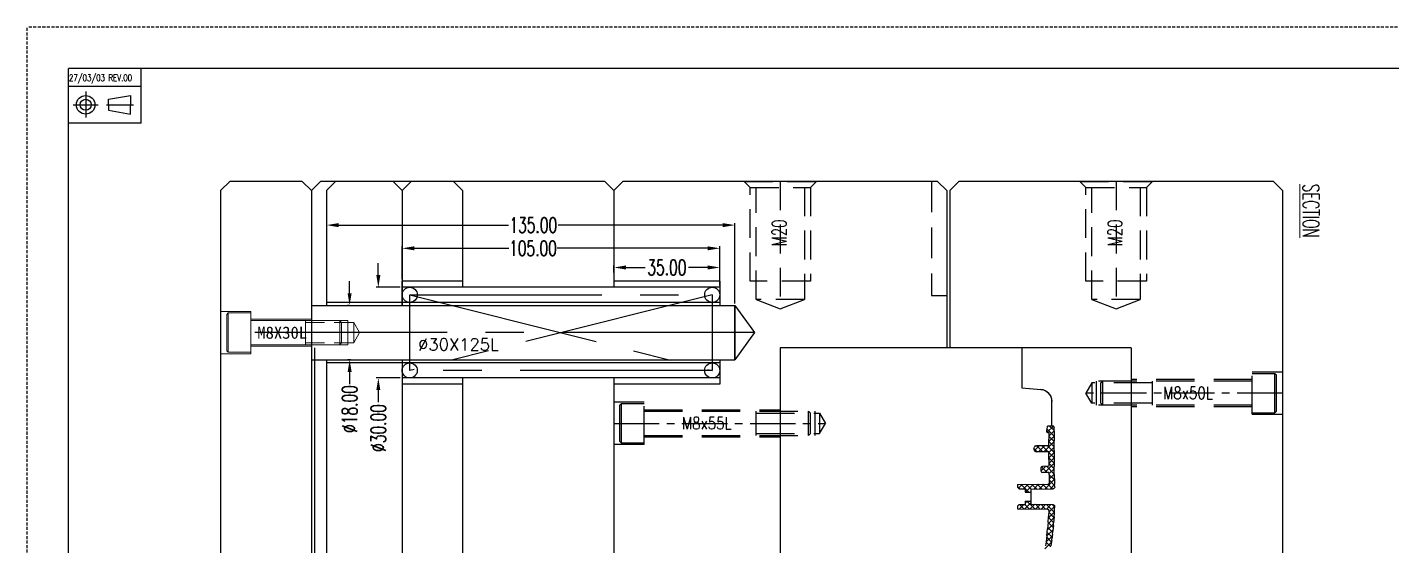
# Model space of a CAD drawing. Header units: inches. Extents: x 160917 to 162189, y -51061 to -50161.
# Drawn here: x 160917 to 161368.1, y -50332.7 to -50161.3 of the extents above; entities that cross this region are included whole.
import ezdxf

# ---------------------------------------------------------------- set-up
doc = ezdxf.new("R2010")
doc.units = ezdxf.units.IN
doc.header["$LTSCALE"] = 2
doc.header["$MEASUREMENT"] = 0
doc.header["$PDMODE"] = 3
doc.header["$PDSIZE"] = 0.3125
for name, pattern in [('ACAD_ISO02W100', [15, 12, -3]), ('CENTER', [50.8, 31.75, -6.35, 6.35, -6.35]), ('CENTER2', [1.125, 0.75, -0.125, 0.125, -0.125]), ('DASHED', [0.75, 0.5, -0.25]), ('HIDDEN', [9.525, 6.35, -3.175])]:
    doc.linetypes.add(name, pattern=pattern)
doc.layers.get('0').update_dxf_attribs({"linetype": 'CONTINUOUS'})
doc.layers.get('Defpoints').update_dxf_attribs({"linetype": 'CONTINUOUS'})
for name, color, linetype in [('A', 7, 'CONTINUOUS'), ('CAV-COR', 1, 'CONTINUOUS'), ('Layer3', 3, 'CONTINUOUS'), ('PIN', 4, 'CONTINUOUS'), ('SCREW', 52, 'HIDDEN'), ('SPRING', 160, 'CONTINUOUS'), ('文字', 1, 'CONTINUOUS')]:
    doc.layers.add(name, color=color, linetype=linetype)
doc.layers.add('dim', color=3, linetype='CONTINUOUS', lineweight=15)
doc.layers.add('螺絲', color=42, linetype='ACAD_ISO02W100', lineweight=15)
doc.styles.add('ROMANC', font='romanc', dxfattribs={"width": 0.6, "height": 1})
doc.styles.add('ROMANS', font='ROMANS.shx', dxfattribs={"height": 5, "bigfont": 'chineset.shx'})
doc.styles.get("Standard").update_dxf_attribs({"font": 'txt.shx', "width": 0.67})
doc.styles.add('style1', font='mingliu.ttc', dxfattribs={"width": 0.75})
doc.styles.add('txt', font='txt.shx', dxfattribs={"width": 0.75, "height": 3.2})
doc.dimstyles.new('2.00', dxfattribs={"dimtxt": 5, "dimasz": 4, "dimexe": 0.666, "dimexo": 0.626, "dimgap": 1, "dimtad": 0, "dimzin": 0, "dimdsep": 46, "dimtxsty": 'Standard', "dimcen": 0.09, "dimclrd": 3, "dimclre": 3, "dimclrt": 7, "dimazin": 0, "dimtfac": 1, "dimtofl": 0, "dimtmove": 0, "dimatfit": 0, "dimfxl": 0, "dimtolj": 1, "dimtzin": 0, "dimarcsym": 0})

# ---------------------------------------------------------------- blocks, each defined once
blk = doc.blocks.new('*D35630')
at = {"layer": 'Defpoints', "color": 0}
for p in [(161023.99, -50253.21), (161023.59, -50271.21), (161024.59, -50271.21)]:
    blk.add_point(p, dxfattribs=at)
at = {"layer": 'dim', "color": 3, "linetype": 'ByBlock', "lineweight": -2}
for p, q in [((161023.59, -50249.21), (161023.59, -50245.21)), ((161023.36, -50253.21), (161022.93, -50253.21)), ((161023.97, -50271.21), (161022.93, -50271.21)), ((161023.59, -50275.21), (161023.59, -50279.21))]:
    blk.add_line(p, q, dxfattribs=at)
at = {"layer": 'dim', "color": 3, "linetype": 'ByBlock'}
for points in [[(161022.93, -50249.21), (161024.26, -50249.21), (161023.59, -50253.21)], [(161024.26, -50275.21), (161022.93, -50275.21), (161023.59, -50271.21)]]:
    blk.add_solid(points, dxfattribs=at)
at = {"layer": 'dim', "color": 7, "linetype": 'ByBlock', "insert": (161023.59, -50287.47), "char_height": 5, "attachment_point": 5, "rotation": 90}
blk.add_mtext('%%c18.00', dxfattribs=at)
blk = doc.blocks.new('*D35631')
at = {"layer": 'Defpoints', "color": 0}
for p in [(161040.96, -50247.21), (161033.08, -50277.21), (161040.96, -50277.21)]:
    blk.add_point(p, dxfattribs=at)
at = {"layer": 'dim', "color": 3, "linetype": 'ByBlock', "lineweight": -2}
for p, q in [((161033.08, -50243.21), (161033.08, -50239.21)), ((161040.33, -50247.21), (161032.41, -50247.21)), ((161040.33, -50277.21), (161032.41, -50277.21)), ((161033.08, -50281.21), (161033.08, -50285.21))]:
    blk.add_line(p, q, dxfattribs=at)
at = {"layer": 'dim', "color": 3, "linetype": 'ByBlock'}
for points in [[(161032.41, -50243.21), (161033.75, -50243.21), (161033.08, -50247.21)], [(161033.75, -50281.21), (161032.41, -50281.21), (161033.08, -50277.21)]]:
    blk.add_solid(points, dxfattribs=at)
at = {"layer": 'dim', "color": 7, "linetype": 'ByBlock', "insert": (161033.08, -50293.75), "char_height": 5, "attachment_point": 5, "rotation": 90}
blk.add_mtext('%%c30.00', dxfattribs=at)
blk = doc.blocks.new('*D35632')
at = {"layer": 'Defpoints', "color": 0}
for p in [(161145.96, -50234.34), (161040.96, -50245.21), (161145.96, -50247.21)]:
    blk.add_point(p, dxfattribs=at)
at = {"layer": 'dim', "color": 3, "linetype": 'ByBlock', "lineweight": -2}
for p, q in [((161040.96, -50244.59), (161040.96, -50233.68)), ((161044.96, -50234.34), (161076.23, -50234.34)), ((161141.96, -50234.34), (161092.19, -50234.34)), ((161145.96, -50246.59), (161145.96, -50233.68))]:
    blk.add_line(p, q, dxfattribs=at)
at = {"layer": 'dim', "color": 3, "linetype": 'ByBlock'}
for points in [[(161044.96, -50233.68), (161044.96, -50235.01), (161040.96, -50234.34)], [(161141.96, -50235.01), (161141.96, -50233.68), (161145.96, -50234.34)]]:
    blk.add_solid(points, dxfattribs=at)
at = {"layer": 'dim', "color": 7, "linetype": 'ByBlock', "insert": (161084.21, -50234.34), "char_height": 5, "attachment_point": 5}
blk.add_mtext('\\A1;105.00', dxfattribs=at)
blk = doc.blocks.new('*D35633')
at = {"layer": 'Defpoints', "color": 0}
for p in [(161015.96, -50224.97), (161015.96, -50226.67), (161150.96, -50253.21)]:
    blk.add_point(p, dxfattribs=at)
at = {"layer": 'dim', "color": 3, "linetype": 'ByBlock', "lineweight": -2}
for p, q in [((161015.96, -50225.59), (161015.96, -50227.34)), ((161019.96, -50226.67), (161076.06, -50226.67)), ((161146.96, -50226.67), (161092.57, -50226.67)), ((161150.96, -50252.59), (161150.96, -50226.01))]:
    blk.add_line(p, q, dxfattribs=at)
at = {"layer": 'dim', "color": 3, "linetype": 'ByBlock'}
for points in [[(161019.96, -50226.01), (161019.96, -50227.34), (161015.96, -50226.67)], [(161146.96, -50227.34), (161146.96, -50226.01), (161150.96, -50226.67)]]:
    blk.add_solid(points, dxfattribs=at)
at = {"layer": 'dim', "color": 7, "linetype": 'ByBlock', "insert": (161084.31, -50226.67), "char_height": 5, "attachment_point": 5}
blk.add_mtext('\\A1;135.00', dxfattribs=at)
blk = doc.blocks.new('*D35634')
at = {"layer": 'Defpoints', "color": 0}
for p in [(161110.96, -50240.68), (161110.96, -50242.93), (161145.96, -50245.21)]:
    blk.add_point(p, dxfattribs=at)
at = {"layer": 'dim', "color": 3, "linetype": 'ByBlock', "lineweight": -2}
for p, q in [((161110.96, -50242.3), (161110.96, -50240.01)), ((161145.96, -50244.59), (161145.96, -50240.01)), ((161114.96, -50240.68), (161121.32, -50240.68)), ((161141.96, -50240.68), (161135.6, -50240.68))]:
    blk.add_line(p, q, dxfattribs=at)
at = {"layer": 'dim', "color": 3, "linetype": 'ByBlock'}
for points in [[(161114.96, -50240.01), (161114.96, -50241.35), (161110.96, -50240.68)], [(161141.96, -50241.35), (161141.96, -50240.01), (161145.96, -50240.68)]]:
    blk.add_solid(points, dxfattribs=at)
at = {"layer": 'dim', "color": 7, "linetype": 'ByBlock', "insert": (161128.46, -50240.68), "char_height": 5, "attachment_point": 5}
blk.add_mtext('\\A1;35.00', dxfattribs=at)

msp = doc.modelspace()

# ---------------------------------------------------------------- linework, layer by layer
at = {"linetype": 'Continuous'}
for p, q in [((160983.96, -50212.211), (160980.96, -50215.211)), ((161007.96, -50212.211), (160983.96, -50212.211)), ((161010.96, -50215.211), (161007.96, -50212.211)), ((161013.96, -50212.211), (161010.96, -50215.211)), ((161107.96, -50212.211), (161013.96, -50212.211)), ((161018.96, -50212.211), (161015.96, -50215.211)), ((161037.96, -50212.211), (161018.96, -50212.211)), ((161040.96, -50215.211), (161037.96, -50212.211)), ((161043.96, -50212.211), (161040.96, -50215.211)), ((161057.96, -50212.211), (161043.96, -50212.211)), ((161057.96, -50212.211), (161060.96, -50215.211)), ((161107.96, -50212.211), (161110.96, -50215.211)), ((161110.96, -50215.211), (161113.96, -50212.211)), ((161217.96, -50212.211), (161113.96, -50212.211)), ((161220.96, -50215.211), (161217.96, -50212.211)), ((161221.96, -50215.211), (161224.96, -50212.211)), ((161328.96, -50212.211), (161224.96, -50212.211)), ((161328.96, -50212.211), (161331.96, -50215.211)), ((160980.96, -50215.211), (160980.96, -50609.211)), ((161010.96, -50215.211), (161010.96, -50524.211)), ((161015.96, -50215.211), (161015.96, -50253.211)), ((161040.96, -50215.211), (161040.96, -50253.211)), ((161060.96, -50215.211), (161060.96, -50247.211)), ((161110.96, -50215.211), (161110.96, -50247.211)), ((161220.96, -50215.211), (161220.96, -50267.211)), ((161221.96, -50215.211), (161221.96, -50267.211)), ((161331.96, -50215.211), (161331.96, -50362.211)), ((161015.96, -50271.211), (161015.96, -50337.211)), ((161040.96, -50271.211), (161040.96, -50337.211)), ((161060.96, -50277.211), (161060.96, -50337.211)), ((161110.96, -50277.211), (161110.96, -50524.211))]:
    msp.add_line(p, q, dxfattribs=at)
at = {"color": 8, "linetype": 'HIDDEN', "ltscale": 0.75}
for p, q in [((161153.96, -50212.211), (161177.96, -50212.211)), ((161153.96, -50212.211), (161155.96, -50214.211)), ((161165.96, -50212.211), (161165.96, -50254.308)), ((161177.96, -50212.211), (161175.96, -50214.211)), ((161264.96, -50212.211), (161288.96, -50212.211)), ((161264.96, -50212.211), (161266.96, -50214.211)), ((161276.96, -50212.211), (161276.96, -50254.308)), ((161288.96, -50212.211), (161286.96, -50214.211)), ((161155.96, -50214.211), (161175.96, -50214.211)), ((161155.96, -50245.211), (161155.96, -50214.211)), ((161157.96, -50251.211), (161157.96, -50214.211)), ((161173.96, -50214.211), (161173.96, -50251.211)), ((161175.96, -50214.211), (161175.96, -50245.211)), ((161266.96, -50214.211), (161286.96, -50214.211)), ((161266.96, -50245.211), (161266.96, -50214.211)), ((161268.96, -50251.211), (161268.96, -50214.211)), ((161284.96, -50214.211), (161284.96, -50251.211)), ((161286.96, -50214.211), (161286.96, -50245.211)), ((161175.96, -50245.211), (161155.96, -50245.211)), ((161286.96, -50245.211), (161266.96, -50245.211)), ((161173.96, -50251.211), (161157.96, -50251.211)), ((161157.96, -50251.211), (161165.96, -50254.308)), ((161165.96, -50254.308), (161173.96, -50251.211)), ((161284.96, -50251.211), (161268.96, -50251.211)), ((161268.96, -50251.211), (161276.96, -50254.308)), ((161276.96, -50254.308), (161284.96, -50251.211))]:
    msp.add_line(p, q, dxfattribs=at)
at = {"color": 8, "linetype": 'HIDDEN', "ltscale": 0.8}
for p, q in [((161215.96, -50212.211), (161215.96, -50249.927)), ((161215.96, -50249.927), (161220.96, -50249.927))]:
    msp.add_line(p, q, dxfattribs=at)
at = {"linetype": 'HIDDEN'}
for p, q in [((161321.96, -50289.211), (161321.96, -50275.211)), ((161321.96, -50275.211), (161331.96, -50275.211)), ((161321.96, -50277.711), (161281.96, -50277.711)), ((161120.96, -50285.211), (161110.96, -50285.211)), ((161120.96, -50299.211), (161120.96, -50285.211)), ((161120.96, -50287.711), (161165.96, -50287.711)), ((161321.96, -50286.711), (161281.96, -50286.711)), ((161321.96, -50289.211), (161331.96, -50289.211)), ((161120.96, -50296.711), (161165.96, -50296.711)), ((161120.96, -50299.211), (161110.96, -50299.211))]:
    msp.add_line(p, q, dxfattribs=at)
at = {"layer": 'A', "linetype": 'DASHED'}
for p in [(162189.013, -50161.267), (160917.04, -51060.956)]:
    msp.add_line(p, (160917.04, -50161.267), dxfattribs=at)
at = {"layer": 'A'}
for p, q in [((160930.626, -51047.369), (160930.626, -50174.853)), ((162175.427, -50174.853), (160930.626, -50174.853)), ((160954.735, -50192.935), (160954.735, -50174.853)), ((160954.735, -50180.861), (160930.626, -50180.861)), ((160936.347, -50182.505), (160936.347, -50191.097)), ((160943.918, -50185.075), (160951.149, -50183.827)), ((160943.918, -50186.898), (160943.918, -50185.075)), ((160951.149, -50183.827), (160951.149, -50186.898)), ((160932.216, -50186.898), (160940.478, -50186.898)), ((160943.185, -50186.898), (160952.165, -50186.898)), ((160943.918, -50186.898), (160943.918, -50188.722)), ((160943.918, -50188.722), (160951.149, -50189.969)), ((160951.149, -50189.969), (160951.149, -50186.898)), ((160954.735, -50192.935), (160930.626, -50192.935))]:
    msp.add_line(p, q, dxfattribs=at)
for radius in [3.071, 1.824]:
    msp.add_circle((160936.347, -50186.898), radius, dxfattribs=at)
at = {"layer": 'CAV-COR'}
for p, q in [((161011.96, -50267.211), (161011.96, -50557.211)), ((161165.96, -50267.211), (161165.96, -50557.211)), ((161281.96, -50267.211), (161165.96, -50267.211)), ((161245.758, -50267.211), (161245.758, -50280.461)), ((161281.96, -50267.211), (161281.96, -50557.211)), ((161245.758, -50280.461), (161252.096, -50281.015)), ((161252.096, -50281.015), (161252.924, -50281.177)), ((161252.924, -50281.177), (161253.703, -50281.511)), ((161253.703, -50281.511), (161254.394, -50282.001)), ((161254.394, -50282.001), (161254.966, -50282.625)), ((161254.966, -50282.625), (161255.394, -50283.356)), ((161255.394, -50283.356), (161255.658, -50284.16)), ((161255.658, -50284.16), (161255.747, -50285)), ((161255.747, -50292.976), (161255.747, -50285)), ((161255.748, -50285), (161255.747, -50285)), ((161254.076, -50294.007), (161256.483, -50296.413)), ((161254.222, -50293.239), (161254.166, -50293.408)), ((161254.175, -50293.38), (161254.561, -50292.995)), ((161254.202, -50295.15), (161256.253, -50293.098)), ((161254.334, -50293.099), (161254.222, -50293.239)), ((161254.334, -50293.099), (161254.488, -50293.008)), ((161254.488, -50293.008), (161254.664, -50292.976)), ((161254.664, -50292.976), (161255.934, -50292.976)), ((161254.842, -50292.976), (161256.47, -50294.604)), ((161255.934, -50292.976), (161256.124, -50293.013)), ((161256.124, -50293.013), (161256.285, -50293.119)), ((161256.285, -50293.119), (161256.395, -50293.277)), ((161256.395, -50293.277), (161256.437, -50293.466)), ((161256.472, -50294.685), (161256.437, -50293.466)), ((161253.121, -50301.619), (161256.492, -50298.248)), ((161253.96, -50294.606), (161253.95, -50294.78)), ((161253.95, -50294.78), (161254.001, -50294.948)), ((161254.001, -50294.948), (161254.106, -50295.087)), ((161254.423, -50295.222), (161254.679, -50295.236)), ((161254.679, -50295.236), (161254.687, -50297.383)), ((161254.679, -50299.593), (161254.687, -50297.386)), ((161254.683, -50296.41), (161256.492, -50298.218)), ((161254.684, -50296.464), (161256.472, -50294.676)), ((161254.684, -50298.26), (161256.483, -50296.46)), ((161254.684, -50298.206), (161256.486, -50300.009)), ((161256.472, -50294.685), (161256.493, -50297.985)), ((161256.482, -50301.251), (161256.493, -50297.959)), ((161249.809, -50300.429), (161249.805, -50300.778)), ((161249.808, -50300.515), (161250.888, -50301.595)), ((161249.809, -50300.429), (161249.851, -50300.187)), ((161249.934, -50301.213), (161251.521, -50299.626)), ((161250.367, -50299.677), (161250.614, -50299.636)), ((161254.675, -50301.635), (161250.609, -50301.592)), ((161254.679, -50299.593), (161250.614, -50299.636)), ((161250.724, -50299.635), (161252.704, -50301.614)), ((161251.343, -50301.6), (161253.336, -50299.607)), ((161252.501, -50299.616), (161254.519, -50301.633)), ((161254.279, -50299.598), (161256.484, -50301.802)), ((161254.675, -50301.861), (161256.486, -50300.05)), ((161254.675, -50301.635), (161254.675, -50301.952)), ((161254.675, -50301.79), (161256.489, -50303.604)), ((161254.685, -50304.197), (161254.675, -50301.952)), ((161254.682, -50303.65), (161256.484, -50301.848)), ((161256.482, -50301.212), (161256.492, -50304.349)), ((161252.115, -50306.937), (161252.115, -50307.959)), ((161252.124, -50308.004), (161253.712, -50306.415)), ((161252.275, -50306.574), (161254.19, -50308.489)), ((161254.706, -50306.398), (161252.609, -50306.435)), ((161253.447, -50308.476), (161256.505, -50305.419)), ((161253.909, -50306.412), (161256.582, -50309.084)), ((161254.682, -50303.593), (161256.504, -50305.415)), ((161254.685, -50304.198), (161254.706, -50306.398)), ((161254.696, -50305.403), (161256.529, -50307.236)), ((161254.697, -50305.431), (161256.49, -50303.638)), ((161254.77, -50308.95), (161256.528, -50307.192)), ((161256.491, -50304.264), (161256.515, -50306.457)), ((161256.521, -50306.945), (161256.511, -50306.461)), ((161256.524, -50307.041), (161256.514, -50306.461)), ((161256.628, -50311.158), (161256.524, -50307.041)), ((161244.377, -50312.423), (161254.385, -50312.336)), ((161246.298, -50313.83), (161247.734, -50312.394)), ((161246.988, -50314.935), (161249.546, -50312.378)), ((161247.322, -50312.397), (161248.899, -50313.974)), ((161249.103, -50312.382), (161250.621, -50313.9)), ((161249.805, -50313.915), (161251.358, -50312.362)), ((161250.883, -50312.366), (161252.386, -50313.87)), ((161251.633, -50313.883), (161253.17, -50312.346)), ((161254.758, -50308.499), (161252.609, -50308.462)), ((161252.664, -50312.351), (161254.152, -50313.839)), ((161253.461, -50313.851), (161256.619, -50310.693)), ((161254.385, -50312.336), (161254.557, -50312.3)), ((161254.434, -50312.325), (161255.917, -50313.808)), ((161254.758, -50308.499), (161254.803, -50310.203)), ((161254.773, -50309.072), (161256.624, -50310.923)), ((161254.803, -50310.203), (161254.833, -50311.877)), ((161254.812, -50310.704), (161256.578, -50308.938)), ((161254.816, -50310.911), (161256.651, -50312.746)), ((161254.834, -50311.879), (161254.833, -50311.877)), ((161256.574, -50308.801), (161256.574, -50308.784)), ((161256.628, -50311.137), (161256.603, -50309.89)), ((161256.617, -50310.511), (161256.648, -50312.439)), ((161256.657, -50313.297), (161256.646, -50312.271)), ((161244.377, -50312.423), (161244.377, -50313.327)), ((161244.377, -50313.044), (161245.163, -50313.83)), ((161244.377, -50313.327), (161244.879, -50313.83)), ((161244.69, -50313.641), (161245.922, -50312.409)), ((161244.879, -50313.83), (161246.889, -50313.83)), ((161245.541, -50312.413), (161248.064, -50314.935)), ((161246.889, -50313.83), (161246.889, -50314.935)), ((161246.889, -50314.935), (161248.899, -50314.935)), ((161248.784, -50314.935), (161248.899, -50314.821)), ((161248.899, -50313.93), (161256.163, -50313.804)), ((161248.899, -50318.955), (161248.899, -50313.93)), ((161255.289, -50313.819), (161256.648, -50312.46)), ((161244.377, -50319.558), (161244.879, -50319.056)), ((161244.377, -50319.558), (161244.377, -50320.463)), ((161244.377, -50320.228), (161244.613, -50320.465)), ((161244.377, -50320.463), (161254.274, -50320.549)), ((161244.879, -50319.056), (161246.889, -50319.056)), ((161245, -50319.056), (161246.425, -50320.481)), ((161245.047, -50320.469), (161246.46, -50319.056)), ((161246.797, -50319.056), (161248.237, -50320.497)), ((161246.828, -50320.484), (161248.899, -50318.413)), ((161246.889, -50318.627), (161247.565, -50317.95)), ((161246.889, -50317.95), (161246.889, -50319.056)), ((161246.889, -50317.95), (161248.899, -50317.95)), ((161247.487, -50317.95), (161250.049, -50320.512)), ((161248.608, -50320.5), (161250.131, -50318.977)), ((161248.899, -50318.955), (161256.087, -50319.081)), ((161250.313, -50318.98), (161251.861, -50320.528)), ((161250.389, -50320.515), (161251.896, -50319.008)), ((161252.141, -50319.012), (161253.673, -50320.544)), ((161252.169, -50320.531), (161253.662, -50319.039)), ((161253.95, -50320.546), (161255.427, -50319.069)), ((161253.969, -50319.044), (161256.506, -50321.581)), ((161254.722, -50321.021), (161254.629, -50323.014)), ((161254.722, -50321.021), (161254.693, -50320.841)), ((161254.695, -50321.597), (161256.577, -50319.715)), ((161255.797, -50319.076), (161256.572, -50319.851)), ((161256.087, -50319.081), (161256.28, -50319.123)), ((161256.541, -50320.754), (161256.489, -50321.971)), ((161256.581, -50319.599), (161256.54, -50320.775)), ((161256.548, -50319.403), (161256.581, -50319.599)), ((161254.298, -50327.382), (161256.283, -50325.397)), ((161254.499, -50325.012), (161254.325, -50327.134)), ((161254.465, -50325.419), (161256.411, -50323.473)), ((161254.499, -50325.012), (161254.629, -50323.008)), ((161254.502, -50324.965), (161256.181, -50326.644)), ((161254.598, -50323.49), (161256.506, -50321.583)), ((161254.612, -50323.279), (161256.315, -50324.982)), ((161254.697, -50321.568), (161256.422, -50323.293)), ((161256.234, -50326.017), (161256.306, -50325.11)), ((161256.373, -50324.126), (161256.305, -50325.117)), ((161256.435, -50323.059), (161256.371, -50324.169)), ((161256.491, -50321.922), (161256.432, -50323.119)), ((161253.784, -50331.488), (161255.9, -50329.372)), ((161254.093, -50329.266), (161253.798, -50331.405)), ((161254.011, -50329.862), (161255.616, -50331.467)), ((161254.074, -50329.402), (161256.12, -50327.356)), ((161254.093, -50329.263), (161254.325, -50327.132)), ((161254.203, -50328.258), (161255.833, -50329.888)), ((161254.367, -50326.626), (161256.031, -50328.291)), ((161255.7, -50330.9), (161255.77, -50330.38)), ((161255.973, -50328.8), (161255.768, -50330.393)), ((161255.967, -50328.845), (161256.041, -50328.205)), ((161256.035, -50328.26), (161256.105, -50327.54)), ((161256.236, -50325.989), (161256.1, -50327.597)), ((161253.402, -50333.667), (161255.618, -50331.451)), ((161253.798, -50331.405), (161253.604, -50332.66)), ((161253.792, -50331.44), (161255.367, -50333.014)), ((161255.549, -50331.959), (161255.435, -50332.673)), ((161255.624, -50331.405), (161255.549, -50331.959)), ((161255.701, -50330.893), (161255.624, -50331.405))]:
    msp.add_line(p, q, dxfattribs=at)
for points in [[(161254.166, -50293.408), (161254.074, -50294.02), (161253.96, -50294.606)], [(161254.106, -50295.087), (161254.253, -50295.183), (161254.423, -50295.222)], [(161249.805, -50300.778), (161249.841, -50301.025), (161249.953, -50301.252), (161250.13, -50301.432), (161250.358, -50301.55), (161250.609, -50301.592)], [(161250.367, -50299.677), (161250.142, -50299.791), (161249.966, -50299.966), (161249.851, -50300.187)], [(161254.833, -50311.877), (161254.8, -50312.052), (161254.704, -50312.2), (161254.557, -50312.3)], [(161256.657, -50313.297), (161256.621, -50313.489), (161256.515, -50313.652), (161256.354, -50313.763), (161256.163, -50313.804)], [(161254.274, -50320.549), (161254.45, -50320.586), (161254.598, -50320.69), (161254.693, -50320.841)], [(161256.28, -50319.123), (161256.443, -50319.237), (161256.548, -50319.403)]]:
    msp.add_lwpolyline(points, dxfattribs=at)
for centre, radius, start, end in [((161251.748, -50285), 4, 0.00005, 85), ((161252.618, -50306.937), 0.502, 91, 180), ((161252.618, -50307.959), 0.502, 180, 269)]:
    msp.add_arc(centre, radius, start, end, dxfattribs=at)
at = {"layer": 'PIN'}
for p, q in [((161010.96, -50253.211), (161150.96, -50253.211)), ((161150.96, -50271.211), (161150.96, -50253.211)), ((161150.96, -50253.211), (161150.96, -50262.212)), ((161150.96, -50253.211), (161157.388, -50262.211)), ((161150.96, -50262.211), (161150.96, -50271.211)), ((161157.388, -50262.211), (161150.96, -50271.211)), ((161010.96, -50271.211), (161150.96, -50271.211))]:
    msp.add_line(p, q, dxfattribs=at)
at = {"layer": 'SCREW'}
for p, q in [((161321.96, -50275.711), (161329.46, -50275.711)), ((161329.46, -50275.711), (161329.96, -50276.211)), ((161329.46, -50288.711), (161329.46, -50275.711)), ((161329.96, -50288.211), (161329.96, -50276.211)), ((161268.96, -50278.836), (161267.011, -50282.211)), ((161288.96, -50278.836), (161268.96, -50278.836)), ((161268.96, -50278.836), (161268.96, -50285.586)), ((161321.96, -50278.211), (161270.46, -50278.211)), ((161270.46, -50286.211), (161270.46, -50278.211)), ((161271.96, -50278.836), (161272.585, -50278.211)), ((161271.96, -50285.586), (161271.96, -50278.836)), ((161272.585, -50286.211), (161272.585, -50278.211)), ((161288.96, -50286.211), (161288.96, -50278.211)), ((161268.96, -50285.586), (161267.011, -50282.211)), ((161113.46, -50285.711), (161112.96, -50286.211)), ((161112.96, -50298.211), (161112.96, -50286.211)), ((161113.46, -50298.711), (161113.46, -50285.711)), ((161120.96, -50285.711), (161113.46, -50285.711)), ((161120.96, -50288.211), (161177.46, -50288.211)), ((161157.96, -50296.211), (161157.96, -50288.211)), ((161157.96, -50288.836), (161178.96, -50288.836)), ((161175.335, -50296.211), (161175.335, -50288.211)), ((161175.96, -50288.836), (161175.335, -50288.211)), ((161175.96, -50295.586), (161175.96, -50288.836)), ((161177.46, -50296.211), (161177.46, -50288.211)), ((161178.96, -50288.836), (161180.909, -50292.211)), ((161178.96, -50288.836), (161178.96, -50295.586)), ((161288.96, -50285.586), (161268.96, -50285.586)), ((161321.96, -50286.211), (161270.46, -50286.211)), ((161271.96, -50285.586), (161272.585, -50286.211)), ((161321.96, -50288.711), (161329.46, -50288.711)), ((161329.46, -50288.711), (161329.96, -50288.211)), ((161178.96, -50295.586), (161180.909, -50292.211)), ((161113.46, -50298.711), (161112.96, -50298.211)), ((161120.96, -50298.711), (161113.46, -50298.711)), ((161120.96, -50296.211), (161177.46, -50296.211)), ((161157.96, -50295.586), (161178.96, -50295.586)), ((161175.96, -50295.586), (161175.335, -50296.211))]:
    msp.add_line(p, q, dxfattribs=at)
at = {"layer": 'SCREW', "linetype": 'CENTER2', "ltscale": 10}
for p, q in [((161331.96, -50282.211), (161267.011, -50282.211)), ((161110.96, -50292.211), (161180.909, -50292.211))]:
    msp.add_line(p, q, dxfattribs=at)
at = {"layer": 'SPRING', "ltscale": 5}
for p, q in [((161060.96, -50245.211), (161040.96, -50245.211)), ((161145.96, -50245.211), (161110.96, -50245.211)), ((161145.96, -50245.211), (161145.96, -50253.211)), ((161040.96, -50252.211), (161015.96, -50252.211)), ((161145.96, -50271.211), (161145.96, -50279.211)), ((161060.96, -50279.211), (161040.96, -50279.211)), ((161145.96, -50279.211), (161110.96, -50279.211))]:
    msp.add_line(p, q, dxfattribs=at)
at = {"layer": 'SPRING', "linetype": 'CENTER'}
for p, q in [((161040.96, -50253.211), (161040.96, -50245.211)), ((161043.46, -50274.711), (161043.46, -50249.711)), ((161043.46, -50249.711), (161143.46, -50274.711)), ((161143.46, -50249.711), (161043.46, -50274.711)), ((161043.46, -50249.711), (161143.46, -50249.711)), ((161143.46, -50249.711), (161143.46, -50274.711)), ((161157.388, -50262.211), (160980.96, -50262.211)), ((161040.96, -50271.212), (161040.96, -50279.211)), ((161143.46, -50274.711), (161043.46, -50274.711))]:
    msp.add_line(p, q, dxfattribs=at)
at = {"layer": 'SPRING', "linetype": 'Continuous', "ltscale": 5}
for p, q in [((161145.96, -50247.211), (161040.96, -50247.211)), ((161145.96, -50252.211), (161040.96, -50252.211)), ((161145.96, -50272.211), (161015.96, -50272.211)), ((161145.96, -50277.211), (161040.96, -50277.211))]:
    msp.add_line(p, q, dxfattribs=at)
at = {"layer": 'SPRING'}
for centre in [(161043.46, -50249.711), (161143.46, -50249.711), (161043.46, -50274.711), (161143.46, -50274.711)]:
    msp.add_circle(centre, 2.5, dxfattribs=at)
at = {"layer": '螺絲', "linetype": 'Continuous'}
for p, q in [((160990.96, -50255.211), (160980.96, -50255.211)), ((160983.46, -50255.711), (160982.96, -50256.211)), ((160982.96, -50268.211), (160982.96, -50256.211)), ((160990.96, -50255.711), (160983.46, -50255.711)), ((160983.46, -50268.711), (160983.46, -50255.711)), ((160990.96, -50269.211), (160990.96, -50255.211)), ((160990.96, -50257.711), (161010.96, -50257.711)), ((160990.96, -50258.211), (161020.335, -50258.211)), ((161008.96, -50266.211), (161008.96, -50258.211)), ((161020.335, -50266.211), (161020.335, -50258.211)), ((161020.96, -50258.836), (161020.335, -50258.211)), ((161022.96, -50266.211), (161022.96, -50258.211)), ((161020.96, -50258.836), (161024.96, -50258.836)), ((161020.96, -50265.586), (161020.96, -50258.836)), ((161024.96, -50258.836), (161026.909, -50262.211)), ((161024.96, -50265.586), (161024.96, -50258.836)), ((161024.96, -50265.586), (161026.909, -50262.211)), ((160990.96, -50266.211), (161020.335, -50266.211)), ((160990.96, -50266.711), (161010.96, -50266.711)), ((161020.96, -50265.586), (161020.335, -50266.211)), ((161020.96, -50265.586), (161024.96, -50265.586)), ((160990.96, -50269.211), (160980.96, -50269.211)), ((160983.46, -50268.711), (160982.96, -50268.211)), ((160990.96, -50268.711), (160983.46, -50268.711))]:
    msp.add_line(p, q, dxfattribs=at)
at = {"layer": '螺絲', "linetype": 'HIDDEN', "ltscale": 0.5}
for p, q in [((161020.335, -50258.211), (161022.96, -50258.211)), ((161008.96, -50258.836), (161020.96, -50258.836)), ((161008.96, -50265.586), (161020.96, -50265.586)), ((161020.335, -50266.211), (161022.96, -50266.211))]:
    msp.add_line(p, q, dxfattribs=at)

# ---------------------------------------------------------------- texts
at = {"color": 8, "linetype": 'HIDDEN', "ltscale": 0.75, "char_height": 4.8, "width": 14.1924, "attachment_point": 3, "rotation": 90}
for insert in [(161163.21, -50224.827), (161274.21, -50224.827)]:
    msp.add_mtext('M20', dxfattribs=dict(at, insert=insert))
at = {"layer": 'A', "style": 'ROMANS', "width": 0.75}
msp.add_text('27/03/03 REV.00', height=2.25374, dxfattribs=at).set_placement((160930.825, -50179.094))
at = {"layer": 'dim', "linetype": 'ByBlock', "style": 'ROMANC', "width": 0.6}
msp.add_text('%%uSECTION', height=5.4, rotation=270, dxfattribs=at).set_placement((161338.742, -50213.084))
at = {"layer": 'Layer3', "style": 'ROMANC', "width": 0.8}
for s, p in [('M8x50L', (161292.531, -50284.179)), ('M8x55L', (161133.455, -50294.179))]:
    msp.add_text(s, height=4.0648, rotation=720, dxfattribs=at).set_placement(p)
at = {"layer": '文字', "style": 'style1'}
msp.add_text('M8X30L', height=4.0352, dxfattribs=at).set_placement((160993.074, -50264.229))
at = {"layer": '文字', "linetype": 'Continuous', "style": 'txt'}
msp.add_text('%%C30X125L', height=3.96, dxfattribs=at).set_placement((161046.246, -50268.092))

# ---------------------------------------------------------------- dimensions: what is measured, and where the dimension line sits
at = {"layer": 'dim', "linetype": 'ByBlock'}
for base, p1, p2, picture, middle in [((161015.96, -50226.672), (161150.96, -50253.211), (161015.96, -50224.966), '*D35633', (161084.314, -50226.672)), ((161145.96, -50234.344), (161040.96, -50245.211), (161145.96, -50247.211), '*D35632', (161084.208, -50234.344))]:
    dim = msp.add_linear_dim(base=base, p1=p1, p2=p2, dimstyle='2.00', dxfattribs=at)
    dim.commit()
    dim.dimension.update_dxf_attribs({"geometry": picture, "text_midpoint": middle, "dimtype": 160})
for base, p1, p2, angle, picture, middle in [((161033.08, -50277.211), (161040.96, -50247.211), (161040.96, -50277.211), 270, '*D35631', (161033.08, -50293.749)), ((161023.594, -50271.211), (161023.988, -50253.211), (161024.593, -50271.211), 90, '*D35630', (161023.594, -50287.47))]:
    dim = msp.add_linear_dim(base=base, p1=p1, p2=p2, angle=angle, text='%%c<>', dimstyle='2.00', dxfattribs=at)
    dim.commit()
    dim.dimension.update_dxf_attribs({"geometry": picture, "text_midpoint": middle, "dimtype": 160})
dim = msp.add_linear_dim(base=(161110.96, -50240.68), p1=(161145.96, -50245.211), p2=(161110.96, -50242.929), dimstyle='2.00', dxfattribs=at)
dim.commit()
dim.dimension.update_dxf_attribs({"geometry": '*D35634', "text_midpoint": (161128.46, -50240.68)})

doc.saveas('drawing.dxf')
